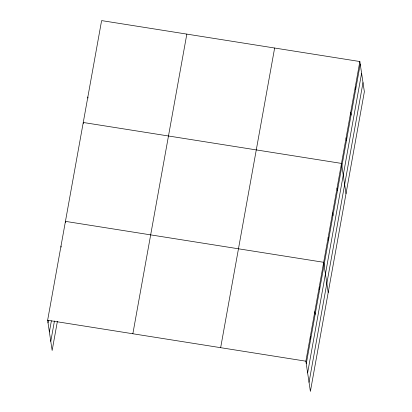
<?xml version="1.0" encoding="UTF-8"?>
<svg xmlns="http://www.w3.org/2000/svg" width="412" height="412" viewBox="0 0 412 412"><rect width="100%" height="100%" fill="white"/><g stroke="black" fill="none" stroke-linecap="round" stroke-linejoin="round"><path stroke-width="0.62" d="M57.381 321.422L52.149 350.468L47.632 320.253L101.61 20.6L359.851 61.532L364.368 91.747L310.391 391.4L305.874 361.185L359.851 61.532M48.019 322.848L48.467 320.376M49.383 331.964L51.387 320.84M50.784 341.352L54.461 320.958M132.855 333.761L186.832 34.108M220.657 347.677L274.634 48.024M306.26 363.775L360.237 64.123M307.625 372.891L361.602 73.238M309.031 382.284L363.003 82.632M47.632 320.253L305.874 361.185M355.262 86.999L355.649 89.595M350.674 112.471L351.065 115.066M346.085 137.943L346.477 140.533M346.013 193.63L341.502 163.415L83.255 122.482L83.415 123.518M337.047 188.135L337.433 190.725M332.592 212.855L332.984 215.45M328.143 237.575L328.529 240.17M328.204 292.515L323.688 262.3L65.446 221.368L65.601 222.408M319.233 287.02L319.619 289.61M314.783 311.74L315.17 314.335M310.329 336.465L310.715 339.055M87.844 97.011L87.998 98.051M60.991 246.088L61.146 247.128"/></g></svg>
